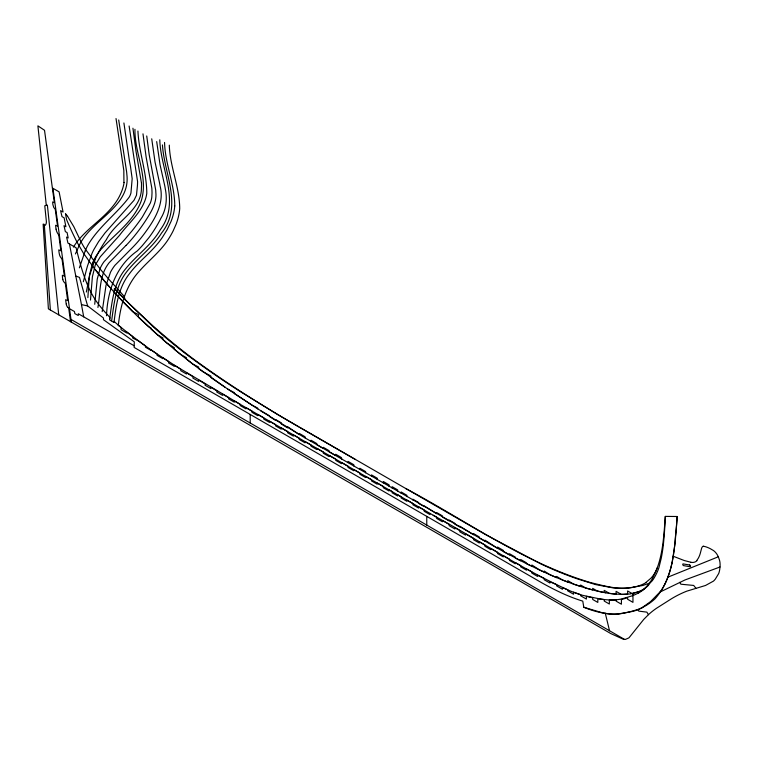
<?xml version="1.0" encoding="UTF-8"?>
<svg xmlns="http://www.w3.org/2000/svg" width="758" height="758" viewBox="0 0 758 758"><rect width="100%" height="100%" fill="white"/><g stroke="black" fill="none" stroke-linecap="round" stroke-linejoin="round"><path stroke-width="1.14" d="M114.392 292.389L114.458 288.504A157.493 90.932 60 0 0 124.966 299.599L153.107 326.717A416.303 240.352 60 0 0 193.508 359.586A822.165 474.679 60 0 0 240.21 391.516L278.707 415.166L486.086 534.892L541.07 564.037A494.197 285.321 60 0 0 577.871 579.055L595.599 584.589L612.805 587.838A183.806 106.12 60 0 0 633.044 587.251L642.936 585.441L647.067 583.944A25.8 14.895 60 0 0 650.061 582.76A25.791 14.895 60 0 0 651.804 581.263L653.207 579.453A133.579 77.117 60 0 0 656.456 573.702L657.527 571.371A80.774 46.636 60 0 0 658.948 567.524L661.165 558.57A213.443 123.232 60 0 0 663.421 544.13A509.442 294.132 60 0 0 665.297 516.397L677.178 516.501L675.122 543.079L672.109 562.701M174.757 205.949C174.728 184.421 165.13 164.088 164.552 142.466M87.881 297.619L88.989 280.413A83.475 48.19 -60 0 1 89.757 273.846L92.59 263.026M665.316 516.406C663.733 536.105 663.079 556.789 654.249 574.886A128.888 74.417 60 0 1 651.236 580.571L645.882 587.488A91.841 53.032 60 0 1 638.558 592.974M90.486 300.092L92.381 276.812L95.214 265.234L100.255 256.839L114.174 241.243A202.452 116.884 -60 0 0 119.489 235.359C129.173 222.227 144.361 210.459 146.787 193.432C146.777 172.331 138.847 152.121 137.937 131.03M123.933 182.46L123.819 170.455L116.021 118.561M86.336 292.038L89.671 275.059L94.949 259.842M94.731 304.28L97.232 279.162L100.065 268.616A19.083 11.019 -60 0 1 101.411 265.84L101.809 265.111A21.764 12.564 -60 0 1 104.073 261.652L119.802 244.806A127.912 73.848 -60 0 0 125.013 239.177L132.138 230.735A148.549 85.768 -60 0 0 136.431 225.221A129.476 74.758 -60 0 0 142.239 217.186L150.273 203.135A17.946 10.356 -60 0 0 151.818 197.033L152.017 192.977A81.466 47.034 -60 0 0 151.808 188.031L146.161 157.247L142.978 133.844M106.508 315.735C107.437 290.807 116.126 265.802 137.283 250.917A81.04 46.788 -60 0 0 142.39 245.554L148.824 237.747A72.578 41.908 -60 0 0 160.933 218.2C166.4 209.274 167.338 198.624 165.235 188.571A97.564 56.329 -60 0 0 164.638 185.293L160.042 164.675L156.688 141.604M118.314 325.646C120.276 305.938 125.695 285.662 139.586 270.871C149.553 259.624 161.899 250.367 169.621 237.235A47.043 27.155 -60 0 0 173.165 230.868L176.102 224.216A40.828 23.574 -60 0 0 179.712 208.583C179.599 187.055 169.944 166.769 169.299 145.148M97.915 307.464C100.236 294.805 99.232 281.322 104.907 269.469A22.835 13.18 -60 0 1 109.086 262.789L126.046 245.365M114.013 322.463C116.097 305.37 118.513 287.197 129.741 273.354C137.719 262.638 148.577 254.565 157.096 244.332A56.556 32.651 -60 0 0 162.383 237.387L167.111 229.731L171.005 221.516A38.724 22.361 -60 0 0 174.757 205.949M102.188 311.623L105.978 285.501L110.497 272.226A26.009 15.018 -60 0 1 114.837 265.423L131.901 248.169A84.735 48.919 -60 0 0 146.73 230.375C155.949 217.631 164.353 202.121 160.09 185.975A98.834 57.068 -60 0 0 159.502 182.706L155.02 162.004L151.723 138.809M111.644 320.719C113.984 303.977 115.671 285.974 126.434 272.131C137.122 258.213 152.159 248.122 161.53 233.094C183 206.242 164.278 174.349 162.43 144.92M109.702 318.853C112.023 301.4 113.908 282.497 125.866 268.522C136.753 255.067 151.562 244.948 160.317 229.731C180.935 202.197 160.488 169.602 159.796 139.785M83.361 281.701L86.554 269.336A121.962 70.418 -60 0 1 87.634 265.546L92.021 253.39A41.349 23.877 -60 0 1 93.897 249.505L98.616 241.594L105.049 232.896L134.005 200.302L136.487 195.204L137.406 185.871A57.419 33.153 -60 0 0 137.558 181.465L129.106 125.989M85.218 250.898L79.382 267.839M665.117 583.726L665.382 583.167A170.275 98.313 60 0 0 672.071 562.673M73.412 247.099C84.024 229.882 102.766 220.104 114.638 203.968A30.614 17.68 -60 0 0 124.132 182.394M75.421 253.949L78.481 247.089A14.952 8.632 -60 0 1 79.334 245.222C91.434 219.602 130.973 206.877 126.842 174.349A54.273 31.334 -60 0 0 126.33 169.925L118.693 119.982M106.508 239.405C115.671 221.222 141.85 210.25 141.414 187.937A55.779 32.206 -60 0 0 141.49 183.057M641.837 607.859L650.743 601.445L660.73 591.202A109.702 63.34 60 0 0 665.098 583.707M696.801 560.456L698.289 558.239A47.242 27.269 60 0 0 699.795 554.875A39.776 22.967 60 0 0 700.354 553.075L701.586 548.366A12.09 6.974 60 0 1 702.41 546.774A3.61 2.085 60 0 1 703.576 546.234M100.274 250.187C114.553 234.26 133.844 221.563 141.329 200.624C148.559 176.984 134.46 153.201 134.952 129.334M646.005 582.381L650.904 578.231A74.862 43.225 60 0 0 657.309 567.704M638.558 592.983L634.342 594.964A197.819 114.212 60 0 1 632.03 595.864L621.56 598.972A122.749 70.873 60 0 1 609.47 599.966L604.344 599.597A199.591 115.235 60 0 1 601.35 599.237L582.352 595.257A165.377 95.48 60 0 1 570.31 590.956C522.518 569.722 479.075 540.103 433.169 515.307M660.095 592.017L684.919 579.984L720.005 566.993M667.912 577.151L718.3 556.798L719.276 559.451A12.441 7.182 60 0 1 720.015 562.929L720.091 564.227A26.492 15.293 60 0 1 720.053 566.349L719.778 569.087A36.27 20.94 60 0 1 719.134 572.186L718.972 572.735A20.428 11.796 60 0 1 718.631 573.645L715.353 579.055A42.941 24.796 60 0 1 713.43 581.13L705.527 585.47L686.795 591.155A299.599 172.976 60 0 0 671.218 598.924L656.608 608.2A205.067 118.4 60 0 0 648.611 614.511L643.741 619.409L629.149 637.611A15.34 8.859 60 0 1 628.6 638.018L625.663 639.297A10.849 6.263 60 0 1 624.658 639.439L624.516 639.439A11.351 6.557 60 0 1 623.379 639.278L610.882 633.622L48.389 308.866L43.14 224.141L44.002 224.235A0.948 0.55 60 0 1 44.305 224.539L50.36 310.003M677.178 516.501A379.521 219.119 60 0 1 675.293 537.839C673.853 559.233 669.864 582.191 655.064 598.763A156.423 90.306 60 0 1 637.923 609.451C627.52 612.625 616.197 615.847 605.31 613.345A138.714 80.083 60 0 1 583.793 607.234L582.769 601.132A233.256 134.668 60 0 1 560.105 592.282A320.833 185.236 60 0 1 537.147 580.107L134.119 347.42L134.308 341.849L103.429 319.658L103.514 318.038L87.644 305.938L81.457 304.602L69.414 243.924L67.936 243.072L66.571 237.064L68.182 237.993L67.111 232.611L65.34 231.588L63.994 225.676L65.908 226.775L64.117 217.83L61.976 216.589L60.593 210.629L63.066 212.041L59.105 191.85L52.908 188.278L71.356 322.122M632.589 611.431L618.547 613.895M634.162 587.052C619.665 590.529 604.922 586.019 590.842 582.656C523.892 562.938 466.606 520.774 405.577 488.455M531.87 566.207L531.87 564.994L539.525 569.931L544.159 572.072L544.159 570.982L549.929 574.706L556.675 577.643L556.675 576.412L562.445 580.003L566.785 581.68L567.789 582.04L567.789 580.628L573.55 584.086L580.619 586.408L580.619 584.996L585.782 587.981L592.68 589.885L592.68 588.36L597.276 591.013L604.221 592.491L604.221 590.368L609.347 593.325L616.083 594.187L616.083 591.354L621.361 594.405L630.021 593.988L640.084 591.297A58.053 33.523 60 0 0 646.972 586.36M703.585 546.272L705.31 546.66A36.668 21.167 60 0 1 707.83 547.551A43.31 25.005 60 0 1 710.35 548.716L713.477 550.554A9.314 5.372 60 0 1 718.271 556.732M690.879 562.256L684.18 560.494L673.284 556.277M605.509 592.803C577.757 587.592 551.597 576.165 526.478 563.582L526.478 562.824L520.708 559.489L520.708 560.778L519.941 560.399M583.793 607.234L601.994 612.672A118.286 68.296 60 0 0 618.575 613.971M75.904 276.073L79.486 277.409L87.644 305.938M530.496 565.676L515.279 558.011L515.279 557.064L509.518 553.738L509.518 554.951L503.312 551.53L503.312 550.384L497.542 547.049L497.542 548.28L519.23 559.982M251.41 410.77L234.791 401.238M69.509 308.705L74.474 311.547L74.834 313.613L78.263 315.508L78.301 313.746L134.175 345.771M300.225 427.739L355.568 459.594M342.436 459.433L305.048 437.897L305.048 436.76L299.277 433.424L299.277 434.571L287.623 426.735L287.623 427.853L285.889 426.858L281.284 423.959L281.284 422.822L275.514 419.496L275.514 420.33L273.761 419.231L269.545 416.493L269.545 415.82L257.142 408.553L227.419 388.854M624.583 639.439L70.987 319.412M69.414 243.924L76.113 247.79A243.271 140.457 60 0 0 81.078 266.522A121.128 69.935 60 0 0 86.166 281.625A55.22 31.883 60 0 0 95.934 300.736A89.671 51.771 60 0 0 109.806 317.242L109.806 320.056L113.975 322.463L113.975 321.297A134.28 77.524 60 0 0 121.053 327.456L121.053 329.683L126.823 333.018L126.823 332.127L132.707 336.656L132.707 338.03L138.477 340.939L145.413 345.913L145.413 347.173L151.174 350.499L151.174 349.94L157.105 354.005L157.105 355.35L162.875 358.686L162.875 357.823L168.579 361.557L168.579 362.987L174.349 366.313L174.349 365.261L240.191 404.308L240.191 405.539L245.962 408.875L245.962 407.643L436.627 517.202L436.627 518.434L442.397 521.769L442.397 520.538L449.143 524.422L449.143 525.654L454.914 528.989L454.914 527.758L459.755 530.543L459.755 531.775L465.526 535.101L465.526 533.869L473.551 538.493L473.551 539.724L479.321 543.05L479.321 541.818L484.93 545.049L484.93 546.281L490.701 549.616L490.701 548.375L497.542 552.307L497.542 553.548L503.312 556.874L503.312 555.642L509.518 559.205L509.518 560.437L515.279 563.763L515.279 562.531L520.708 565.62L520.708 566.851L526.478 570.177L526.478 568.945L531.87 571.883L531.87 573.114L537.63 576.45L537.63 575.218L544.159 578.477L544.159 579.709L549.929 583.044L549.929 581.803L556.675 584.702L556.675 585.934L562.445 589.26L562.445 587.611L567.789 589.876L567.789 590.899L573.55 594.225L573.55 592.15L580.619 594.67L580.619 595.76L586.389 599.085L586.389 596.375L592.68 597.797L592.68 599.464L597.816 602.42L597.816 598.687L604.221 599.521L604.221 601.066L609.347 604.022L609.347 599.957A151.439 87.435 60 0 0 616.083 600.08L616.083 601.122L621.418 604.211L621.418 599.426A132.262 76.359 60 0 0 627.615 597.626L627.615 599.275L632.958 602.364L632.958 593.325L636.36 592.472A91.386 52.766 60 0 0 639.752 591.221L640.889 590.7A112.648 65.036 60 0 0 644.139 588.938L647.692 586.095A37.512 21.66 60 0 0 650.051 582.75M632.958 594.054L627.615 590.965L627.615 594.12L623.644 594.367A233.9 135.047 60 0 1 605.519 592.832M298.927 426.991C262.6 405.918 226.917 383.576 193.044 358.714A487.394 281.398 60 0 1 152.5 325.466L129.969 304.47L114.458 288.495L114.401 292.323L123.241 302.101L132.707 311.652L138.477 314.608L138.477 317.261L148.559 326.66L151.174 328.176L151.174 329.048L157.626 334.875L162.875 337.897L162.875 339.489L166.968 343.09L174.349 347.704L174.349 349.239L180.736 354.479L186.506 357.757L186.506 359.093L192.892 364.134L198.662 367.052L198.662 368.53L202.964 371.752L210.857 376.015L210.857 377.427L214.514 380.052L228.584 389.612L234.355 392.606L234.355 393.525L251.978 405.094L257.748 408.098L257.748 408.837M304.962 437.878L260.761 410.902M225.486 387.537L198.198 368.132A506.647 292.512 60 0 1 157.313 334.629M68.021 307.426L68.675 307.919L70.541 321.648M157.313 334.648L135.673 314.513L119.953 298.472M119.338 297.799L112.231 289.982A236.079 136.298 60 0 1 95.565 269.981M696.034 588.388L693.684 585.441L680.874 584.21L679.68 582.315M67.576 216.324L73.782 226.623L81.115 241.944A62.497 36.081 60 0 0 85 248.7L100.274 269.156A249.628 144.124 60 0 0 116.77 287.955L123.8 295.961A6.073 3.506 60 0 1 124.473 297.496L124.966 299.599M648.441 614.672L646.868 612.132L638.748 611.119L637.923 609.451M605.31 613.345L609.546 630.798M66.211 304.043L65.633 299.704L67.68 300.604L65.33 283.369A4.406 2.539 60 0 1 62.743 279.465M81.457 304.602L83.702 316.844M58.726 234.734L60.905 250.813L58.773 249.875L58.991 251.988A20.968 12.109 60 0 0 59.238 253.532L59.503 254.745A4.851 2.805 60 0 0 61.967 258.8M61.985 258.724L64.354 276.13L62.355 275.296L62.488 277.456A11.143 6.434 60 0 0 62.838 279.484M132.934 128.206L135.957 151.003L141.471 183.076M146.73 135.966L149.203 154.717L155.712 190.097A82.167 47.441 -60 0 1 155.816 192.267C156.963 202.026 151.808 210.932 146.749 218.863A105.552 60.934 -60 0 1 126.074 245.44M46.304 205.38L37.9 125.847L44.523 130.291L54.368 202.661L52.653 201.931L52.795 203.817A12.64 7.296 60 0 0 52.956 204.897L53.799 207.531L55.258 209.274L57.551 226.102L55.618 225.268L55.921 228.243A16.278 9.399 60 0 0 56.073 229.172M58.736 314.835L47.384 205.105L44.769 205.778L46.38 221.431A8.395 4.842 60 0 1 44.798 225.581M123.914 122.976L129.457 161.132A259.549 149.847 -60 0 0 130.461 166.258L132.176 178.717L130.954 192.92A9.191 5.306 -60 0 1 129.116 197.251C116.666 213.747 99.383 226.301 88.525 244.085A29.335 16.932 -60 0 0 85.209 250.898M429.966 513.374L429.966 514.606L424.205 511.271L424.205 510.039L418.681 506.856L418.681 508.087L412.911 504.762L412.911 503.53L406.885 500.072L406.885 501.303L401.124 497.968L401.124 496.736L397.675 494.766L397.675 495.997L392.123 492.785L392.123 491.554L389.044 489.791L389.044 491.023L383.273 487.697L383.273 486.456L377.257 483.007L377.257 484.239L371.486 480.913L371.486 479.672L365.602 476.308L365.602 477.54L359.832 474.205L359.832 472.973L353.806 469.534L353.806 470.765L348.036 467.43L348.036 466.198L341.47 462.456L341.47 463.688L335.699 460.352L335.699 459.121L329.086 455.35L329.086 456.581L323.315 453.256L323.315 452.024L316.844 448.329L316.844 449.56L311.074 446.235L311.074 445.003L305.048 441.573L305.048 442.805L299.277 439.479L299.277 438.238L293.393 434.893L293.393 436.125L287.623 432.79L287.623 431.558L281.284 427.938L281.284 429.18L275.514 425.844L275.514 424.613L269.545 421.192L269.545 422.424L263.775 419.098L263.775 417.866L257.748 414.427L257.748 415.659L251.978 412.333L251.978 411.092M426.763 516.369L426.763 525.266M412.911 500.062L412.911 499.219L418.681 502.545L418.681 503.388L424.205 506.571L424.205 505.88L436.627 513.735L436.627 512.541L442.397 515.876L442.397 517.06L449.143 520.945L449.143 520.026L454.914 523.352L454.914 524.223L459.755 526.952L459.755 526.175L473.551 534.741L473.551 533.613L479.321 536.948L479.321 537.99L484.93 541.165L484.93 540.132L497.542 548.28L341.47 458.884L341.47 457.586L335.699 454.25L335.699 455.567L329.086 451.749L329.086 450.669L323.315 447.334L323.315 448.423L316.844 444.69L316.844 443.591L311.074 440.256L311.074 441.374M406.885 496.594L406.885 495.287L401.124 491.951L401.124 493.269M397.675 491.279L397.675 489.905L392.123 486.693L392.123 488.076M389.044 486.304L389.044 484.836L383.273 481.501L383.273 482.979M377.257 479.511L377.257 478.222L371.486 474.896L371.486 476.185M365.602 472.793L365.602 471.59L359.832 468.264L359.832 469.467M353.806 465.999L353.806 464.73L348.036 461.404L348.036 462.674M250.197 414.436L250.197 423.106M234.355 400.944L234.355 402.185L228.584 398.85L228.584 397.618L222.558 394.141L222.558 395.373L216.788 392.038L216.788 390.806L210.857 387.347L210.857 388.579L205.086 385.254L205.086 383.918L198.662 380.099L198.662 381.388L192.892 378.062L192.892 376.679L186.506 372.822L186.506 374.007L180.736 370.671L180.736 369.26L155.845 353.181A458.438 264.675 60 0 1 143.347 344.416L130.869 335.093A497.646 287.32 60 0 1 118.466 325.296M94.921 259.833A65.984 38.099 -60 0 1 106.527 239.424M92.523 263.017A28.994 16.742 -60 0 1 100.312 250.254M109.806 287.254A195.1 112.639 60 0 1 92.154 265.452L83.153 252.727L77.022 242.153A201.988 116.618 60 0 1 66.59 219.602L65.472 213.69A21.461 12.393 60 0 1 67.566 216.333M67.955 307.587A3.686 2.132 60 0 1 66.297 304.081M58.669 234.819A6.993 4.036 60 0 1 56.111 229.191M696.962 560.683A17.235 9.949 60 0 1 690.889 562.294M641.855 607.888A116.666 67.358 60 0 1 632.579 611.412M646.1 582.532A102.008 58.897 60 0 1 634.143 587.005M689.647 565.013L683.223 563.924A0.948 0.55 60 0 0 682.778 564.634A0.948 0.55 60 0 0 683.612 565.629L690.121 566.738A0.948 0.55 60 0 0 690.51 565.961A0.948 0.55 60 0 0 689.647 565.013"/></g></svg>
